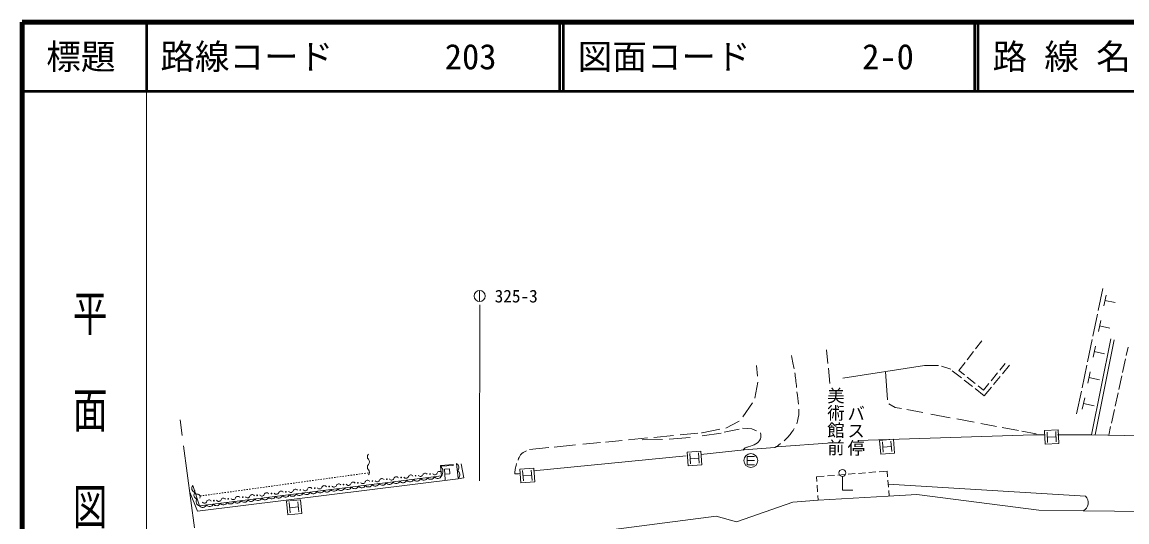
# Model space of a CAD drawing. Units: millimetres, scale not verified. Extents: x 40000 to 680000, y 20000 to 380000.
# Drawn here: x 40000 to 199817, y 307693 to 380000 of the extents above; entities that cross this region are included whole.
import ezdxf
from ezdxf.enums import TextEntityAlignment as Align

# ---------------------------------------------------------------- set-up
doc = ezdxf.new("R2010")
doc.units = ezdxf.units.MM
doc.header["$LTSCALE"] = 1000
doc.linetypes.add('CHAIN', pattern=[18.5, 12, -1.5, 3.5, -1.5])
for name, color, linetype, lineweight in [('M-BGD', 7, 'Continuous', 13), ('M-BGD-EXST', 7, 'Continuous', 13), ('M-BMK', 2, 'CHAIN', 13), ('M-BMK-SRVR', 3, 'Continuous', 13), ('M-STR-STRC', 7, 'Continuous', 13), ('M-TTL', 2, 'Continuous', 140), ('M-TTL-BAND', 7, 'Continuous', 13), ('M-TTL-LINE', 7, 'Continuous', 50)]:
    doc.layers.add(name, color=color, linetype=linetype, lineweight=lineweight)
doc.layers.add('M-TTL-TXT', color=7, linetype='Continuous')
doc.styles.add('@ＭＳ ゴシック', font='')
doc.styles.add('ＭＳ ゴシック', font='')
doc.styles.get('@ＭＳ ゴシック').set_extended_font_data('@MS Gothic')
doc.styles.get('ＭＳ ゴシック').set_extended_font_data('MS Gothic')

msp = doc.modelspace()

# ---------------------------------------------------------------- linework, layer by layer
at = {"layer": 'M-BGD'}
for p, q in [((195664, 338268), (196326, 341437)), ((196463, 338928), (196794, 340512)), ((196629, 339720), (198108, 339411)), ((194892, 334571), (195559, 337766)), ((195698, 335236), (196031, 336833)), ((195864, 336035), (197355, 335723)), ((194114, 330847), (194787, 334068)), ((197507, 334201), (194675, 320308)), ((195237, 320295), (197960, 334030)), ((156381, 332586), (156571, 330612)), ((178818, 333896), (177930, 332745)), ((194926, 331518), (195263, 333129)), ((199710, 331750), (199982, 332995)), ((177624, 332350), (176708, 331163)), ((195095, 332323), (196598, 332009)), ((199177, 329308), (199604, 331262)), ((146213, 330320), (146369, 328797)), ((156635, 329944), (156847, 327737)), ((158731, 328472), (170526, 330305)), ((164899, 329430), (165210, 325343)), ((170526, 330305), (172562, 330336)), ((172993, 330207), (174361, 329772)), ((174558, 329551), (175886, 328519)), ((176402, 330767), (175514, 329617)), ((175514, 329617), (176328, 328964)), ((180174, 328098), (181110, 329270)), ((181422, 329661), (182191, 330622)), ((181811, 329112), (182836, 330347)), ((193331, 327098), (194009, 330345)), ((194150, 327774), (194489, 329397)), ((146413, 327917), (145993, 325609)), ((176281, 328213), (177466, 327293)), ((176718, 328651), (177888, 327713)), ((179093, 326747), (179861, 327708)), ((180533, 327574), (181491, 328728)), ((194319, 328586), (195835, 328269)), ((198643, 326866), (199070, 328820)), ((177861, 326986), (179189, 325954)), ((178279, 327400), (179093, 326747)), ((179189, 325954), (180214, 327189)), ((192542, 323321), (193226, 326595)), ((198109, 324423), (198536, 326377)), ((145655, 324903), (144273, 322886)), ((165381, 324783), (166298, 324255)), ((193368, 324003), (193710, 325640)), ((193539, 324821), (195066, 324502)), ((166298, 324255), (167230, 324099)), ((167992, 323944), (170281, 323514)), ((171472, 323290), (174249, 322769)), ((197575, 321981), (198002, 323935)), ((143738, 322247), (141780, 321273)), ((144230, 321260), (145563, 321135)), ((175207, 322589), (177745, 322112)), ((178678, 321937), (180967, 321507)), ((181765, 321357), (184135, 320912)), ((197197, 320248), (197468, 321493)), ((127705, 319564), (130479, 319834)), ((129686, 319583), (132659, 319635)), ((131402, 319923), (134240, 320198)), ((133581, 319676), (136627, 319904)), ((135173, 320289), (137732, 320537)), ((138301, 320592), (138388, 320601)), ((138368, 320153), (141113, 320515)), ((138388, 320601), (140950, 321098)), ((141579, 320657), (143720, 321092)), ((145563, 321135), (146226, 320880)), ((160893, 319462), (186293, 320308)), ((184607, 320824), (186714, 320428)), ((186293, 320308), (187912, 320280)), ((189764, 320308), (194675, 320308)), ((194675, 320308), (201787, 320139)), ((113399, 318177), (116218, 318450)), ((116979, 318524), (120056, 318822)), ((121128, 318926), (123665, 319172)), ((124376, 319242), (126783, 319475)), ((138202, 317430), (144468, 318107)), ((144468, 318107), (148905, 318451)), ((149124, 318530), (157168, 319123)), ((113988, 315059), (136086, 317260)), ((102337, 315976), (100512, 315855)), ((102337, 315855), (100512, 315734)), ((100512, 315855), (100512, 315734)), ((102337, 315855), (102337, 315976)), ((103103, 314042), (102820, 316120)), ((103885, 314049), (103527, 316115)), ((162509, 314837), (163506, 314919)), ((164004, 314960), (165115, 315052)), ((165115, 315052), (165185, 314235)), ((103081, 313938), (65363, 309233)), ((79005, 313266), (78807, 313238)), ((79401, 313320), (79203, 313293)), ((79798, 313375), (79599, 313347)), ((80194, 313429), (79996, 313402)), ((80590, 313484), (80392, 313456)), ((80986, 313538), (80788, 313511)), ((81383, 313593), (81184, 313565)), ((81779, 313647), (81581, 313620)), ((82175, 313702), (81977, 313674)), ((82571, 313756), (82373, 313729)), ((82968, 313811), (82770, 313783)), ((83364, 313865), (83166, 313838)), ((83760, 313920), (83562, 313892)), ((84157, 313974), (83958, 313947)), ((84553, 314029), (84355, 314001)), ((84949, 314083), (84751, 314056)), ((85345, 314137), (85147, 314110)), ((85742, 314192), (85543, 314165)), ((86138, 314246), (85940, 314219)), ((86534, 314301), (86336, 314274)), ((86930, 314355), (86732, 314328)), ((87327, 314410), (87129, 314383)), ((87723, 314464), (87525, 314437)), ((88119, 314519), (87921, 314492)), ((88516, 314573), (88317, 314546)), ((88912, 314628), (88714, 314601)), ((89308, 314682), (89110, 314655)), ((89704, 314737), (89506, 314710)), ((90100, 314791), (89902, 314764)), ((101132, 314588), (101187, 313776)), ((103081, 313938), (103885, 314049)), ((154920, 314212), (156031, 314304)), ((154964, 313517), (154920, 314212)), ((156529, 314345), (157526, 314427)), ((158024, 314468), (159021, 314550)), ((158665, 312272), (158665, 314272)), ((159519, 314591), (160516, 314673)), ((161014, 314714), (162011, 314796)), ((165227, 313737), (165312, 312741)), ((65363, 309233), (64250, 312004)), ((67513, 311686), (67315, 311658)), ((67909, 311740), (67711, 311713)), ((68306, 311795), (68108, 311767)), ((68702, 311849), (68504, 311822)), ((69098, 311904), (68900, 311876)), ((69494, 311958), (69296, 311931)), ((69891, 312013), (69693, 311985)), ((70287, 312067), (70089, 312040)), ((70683, 312122), (70485, 312094)), ((71080, 312176), (70881, 312149)), ((71476, 312230), (71278, 312203)), ((71872, 312285), (71674, 312258)), ((72268, 312339), (72070, 312312)), ((72665, 312394), (72467, 312367)), ((73061, 312448), (72863, 312421)), ((73457, 312503), (73259, 312476)), ((73853, 312557), (73655, 312530)), ((74250, 312612), (74052, 312585)), ((74646, 312666), (74448, 312639)), ((75042, 312721), (74844, 312694)), ((75439, 312775), (75240, 312748)), ((75835, 312830), (75637, 312803)), ((76231, 312884), (76033, 312857)), ((76627, 312939), (76429, 312912)), ((77024, 312993), (76825, 312966)), ((77420, 313048), (77222, 313021)), ((77816, 313102), (77618, 313075)), ((78212, 313157), (78014, 313129)), ((78609, 313211), (78411, 313184)), ((155060, 312020), (154996, 313018)), ((160165, 312272), (158665, 312272)), ((165276, 313169), (193828, 311418)), ((165296, 311418), (169444, 311672)), ((165355, 312243), (165425, 311426)), ((169444, 311672), (187055, 309386)), ((65928, 311468), (65731, 311441)), ((66324, 311522), (66126, 311495)), ((66721, 311577), (66522, 311549)), ((67117, 311631), (66919, 311604)), ((143367, 307693), (151495, 310572)), ((151495, 310572), (155136, 310826)), ((155136, 310826), (155091, 311521)), ((155136, 310826), (165296, 311418)), ((140404, 308540), (113310, 304984)), ((143367, 307693), (140404, 308540)), ((187055, 309386), (193490, 309302)), ((193490, 309302), (202549, 309217))]:
    msp.add_line(p, q, dxfattribs=at)
msp.add_lwpolyline([(64698, 312937), (65661, 310031), (100647, 314336), (100512, 315734)], dxfattribs=at)
msp.add_lwpolyline([(101132, 314588), (101885, 314637), (101837, 315390), (101084, 315341)], close=True, dxfattribs=at)
for centre, radius in [((158665, 314772), 500), ((88584, 313342), 50), ((90668, 313600), 50), ((92752, 313857), 50), ((94836, 314115), 50), ((96921, 314373), 50), ((99005, 314630), 50), ((76079, 311796), 50), ((78163, 312053), 50), ((80247, 312311), 50), ((82332, 312569), 50), ((84416, 312826), 50), ((86500, 313084), 50), ((67743, 310765), 50), ((69827, 311023), 50), ((71911, 311280), 50), ((73995, 311538), 50)]:
    msp.add_circle(centre, radius, dxfattribs=at)
for centre, radius, start, end in [((90491, 317121), 544, 136.45762, 223.66326), ((89705, 316370), 544, 316.45762, 43.66326), ((90493, 315611), 544, 136.45762, 223.66326), ((89706, 314860), 544, 316.45762, 43.66326), ((100389, 314636), 364, 33.8329, 160.2629), ((99911, 314971), 972, 319.2202, 51.75781), ((102585, 315559), 609, 308.22369, 67.28966), ((102727, 314520), 609, 308.22369, 67.28966), ((87885, 313090), 364, 33.8329, 160.2629), ((89283, 313594), 364, 213.8329, 340.2629), ((89969, 313348), 364, 33.8329, 160.2629), ((91368, 313851), 364, 213.8329, 340.2629), ((92117, 313561), 573, 215.44519, 338.58396), ((92053, 313605), 364, 33.8329, 160.2629), ((93117, 313684), 573, 215.44519, 338.58396), ((93452, 314109), 364, 213.8329, 340.2629), ((94116, 313807), 573, 215.44519, 338.58396), ((94137, 313863), 364, 33.8329, 160.2629), ((95116, 313930), 573, 215.44519, 338.58396), ((95536, 314367), 364, 213.8329, 340.2629), ((96115, 314053), 573, 215.44519, 338.58396), ((96221, 314121), 364, 33.8329, 160.2629), ((97115, 314176), 573, 215.44519, 338.58396), ((97620, 314624), 364, 213.8329, 340.2629), ((98115, 314299), 573, 215.44519, 338.58396), ((98305, 314378), 364, 33.8329, 160.2629), ((99114, 314422), 573, 215.44519, 338.58396), ((99704, 314882), 364, 213.8329, 340.2629), ((100114, 314545), 573, 215.44519, 338.58396), ((65128, 312542), 584, 137.43845, 259.24752), ((65449, 311574), 584, 137.43845, 259.24752), ((65316, 312065), 364, 148.49634, 274.92635), ((65379, 311340), 364, 328.49634, 94.92635), ((73296, 311286), 364, 33.8329, 160.2629), ((74694, 311790), 364, 213.8329, 340.2629), ((75380, 311544), 364, 33.8329, 160.2629), ((76779, 312048), 364, 213.8329, 340.2629), ((77464, 311802), 364, 33.8329, 160.2629), ((78863, 312305), 364, 213.8329, 340.2629), ((79122, 311962), 573, 215.44519, 338.58396), ((79548, 312059), 364, 33.8329, 160.2629), ((80122, 312085), 573, 215.44519, 338.58396), ((80947, 312563), 364, 213.8329, 340.2629), ((81122, 312208), 573, 215.44519, 338.58396), ((81632, 312317), 364, 33.8329, 160.2629), ((82121, 312331), 573, 215.44519, 338.58396), ((83121, 312454), 573, 215.44519, 338.58396), ((83031, 312821), 364, 213.8329, 340.2629), ((83716, 312575), 364, 33.8329, 160.2629), ((84120, 312577), 573, 215.44519, 338.58396), ((85120, 312700), 573, 215.44519, 338.58396), ((85115, 313078), 364, 213.8329, 340.2629), ((85800, 312832), 364, 33.8329, 160.2629), ((86120, 312823), 573, 215.44519, 338.58396), ((87119, 312946), 573, 215.44519, 338.58396), ((87199, 313336), 364, 213.8329, 340.2629), ((88119, 313069), 573, 215.44519, 338.58396), ((89118, 313192), 573, 215.44519, 338.58396), ((90118, 313315), 573, 215.44519, 338.58396), ((91117, 313438), 573, 215.44519, 338.58396), ((65770, 310605), 584, 137.43845, 259.24752), ((66128, 310363), 573, 215.44519, 338.58396), ((66358, 310759), 364, 213.8329, 340.2629), ((67127, 310486), 573, 215.44519, 338.58396), ((67043, 310513), 364, 33.8329, 160.2629), ((68127, 310609), 573, 215.44519, 338.58396), ((68442, 311017), 364, 213.8329, 340.2629), ((69127, 310732), 573, 215.44519, 338.58396), ((69127, 310771), 364, 33.8329, 160.2629), ((70126, 310855), 573, 215.44519, 338.58396), ((70526, 311275), 364, 213.8329, 340.2629), ((71126, 310978), 573, 215.44519, 338.58396), ((71212, 311029), 364, 33.8329, 160.2629), ((72125, 311101), 573, 215.44519, 338.58396), ((72610, 311532), 364, 213.8329, 340.2629), ((73125, 311224), 573, 215.44519, 338.58396), ((74125, 311347), 573, 215.44519, 338.58396), ((75124, 311470), 573, 215.44519, 338.58396), ((76124, 311593), 573, 215.44519, 338.58396), ((77123, 311716), 573, 215.44519, 338.58396), ((78123, 311839), 573, 215.44519, 338.58396), ((192952, 310473), 1289, 294.64414, 47.17531)]:
    msp.add_arc(centre, radius, start, end, dxfattribs=at)
for points in [[(151290, 331784), (151448, 330988), (151570, 330380), (151668, 329847)], [(151771, 329267), (151884, 328595), (151962, 327980), (152038, 327135)], [(152094, 326493), (152159, 325833), (152252, 325272), (152310, 324726)], [(111259, 314650), (111662, 314661), (111662, 314661), (112064, 314672)]]:
    msp.add_open_spline(points, degree=3, dxfattribs=at)
for points, knots in [([(152363, 324001), (152379, 323468), (152337, 322914), (152180, 322262), (152147, 322123), (152109, 321999), (152067, 321885)], [0, 0, 0, 0, 1, 1, 1, 2, 2, 2, 2]), ([(146804, 320597), (146877, 320243), (146917, 320025), (146794, 319695), (146665, 319349), (146456, 319214), (146162, 318991), (145793, 318710), (145487, 318731), (145053, 318566), (144883, 318501), (144774, 318494), (144618, 318400), (144460, 318305), (144403, 318240), (144264, 318085)], [0, 0, 0, 0, 1, 1, 1, 2, 2, 2, 3, 3, 3, 4, 4, 4, 5, 5, 5, 5]), ([(151707, 321201), (151629, 321085), (151543, 320964), (151446, 320828), (151084, 320324), (150873, 320041), (150432, 319604), (150370, 319543), (150312, 319489), (150257, 319440)], [0, 0, 0, 0, 1, 1, 1, 2, 2, 2, 3, 3, 3, 3]), ([(149727, 319023), (149706, 319007), (149685, 318992), (149663, 318975), (149375, 318759), (149271, 318691), (148905, 318451)], [0, 0, 0, 0, 1, 1, 1, 2, 2, 2, 2]), ([(112946, 317966), (112562, 317780), (112360, 317697), (112117, 317386), (111913, 317125), (111854, 316962), (111754, 316619)], [0, 0, 0, 0, 1, 1, 1, 2, 2, 2, 2]), ([(111515, 316125), (111413, 315735), (111378, 315620), (111328, 315290), (111290, 315041), (111281, 314952), (111259, 314650)], [0, 0, 0, 0, 1, 1, 1, 2, 2, 2, 2])]:
    msp.add_open_spline(points, degree=3, knots=knots, dxfattribs=at)
at = {"layer": 'M-BGD-EXST'}
for p, q in [((144863, 317167), (145963, 317167)), ((144863, 315967), (144863, 317167)), ((144863, 316567), (145963, 316567)), ((144863, 315967), (145963, 315967))]:
    msp.add_line(p, q, dxfattribs=at)
msp.add_circle((145413, 316567), 1000, dxfattribs=at)
at = {"layer": 'M-BMK'}
msp.add_line((67333, 288480), (62881, 322455), dxfattribs=at)
at = {"layer": 'M-BMK-SRVR'}
for p, q in [((106187, 341166), (106187, 339566)), ((106203, 339074), (106158, 313650))]:
    msp.add_line(p, q, dxfattribs=at)
msp.add_circle((106187, 340366), 800, dxfattribs=at)
at = {"layer": 'M-STR-STRC'}
for p, q in [((164046, 319485), (166040, 319640)), ((166040, 319640), (166195, 317646)), ((187883, 320931), (189881, 321020)), ((187972, 318933), (187883, 320931)), ((188268, 320698), (188335, 319199)), ((188302, 319948), (189551, 320004)), ((189517, 320753), (189584, 319255)), ((189881, 321020), (189970, 319022)), ((164201, 317491), (164046, 319485)), ((164440, 319265), (164555, 317769)), ((164497, 318517), (165744, 318614)), ((165686, 319361), (165802, 317866)), ((189970, 319022), (187972, 318933)), ((136204, 317795), (138199, 317942)), ((136351, 315800), (136204, 317795)), ((136596, 317573), (136706, 316077)), ((136651, 316825), (137898, 316917)), ((137843, 317665), (137953, 316169)), ((138199, 317942), (138345, 315947)), ((166195, 317646), (164201, 317491)), ((112016, 315328), (114010, 315475)), ((112163, 313334), (112016, 315328)), ((112408, 315107), (112518, 313611)), ((113655, 315198), (113765, 313702)), ((114010, 315475), (114157, 313481)), ((138345, 315947), (136351, 315800)), ((114157, 313481), (112163, 313334)), ((112463, 314359), (113710, 314450)), ((78258, 310710), (80249, 310905)), ((78454, 308719), (78258, 310710)), ((78656, 310498), (78802, 309005)), ((79900, 310620), (80046, 309127)), ((80249, 310905), (80444, 308915)), ((80444, 308915), (78454, 308719)), ((78729, 309751), (79973, 309873))]:
    msp.add_line(p, q, dxfattribs=at)
at = {"layer": 'M-TTL'}
for p, q in [((40000, 380000), (40000, 20000)), ((680000, 380000), (40000, 380000))]:
    msp.add_line(p, q, dxfattribs=at)
at = {"layer": 'M-TTL-BAND'}
msp.add_line((58000, 370000), (58000, 20000), dxfattribs=at)
at = {"layer": 'M-TTL-LINE'}
for p, q in [((58000, 380000), (58000, 370000)), ((117750, 380000), (117750, 370000)), ((118250, 380000), (118250, 370000)), ((177750, 380000), (177750, 370000)), ((178250, 380000), (178250, 370000)), ((40000, 370000), (680000, 370000))]:
    msp.add_line(p, q, dxfattribs=at)

# ---------------------------------------------------------------- texts
at = {"layer": 'M-BGD', "style": '@ＭＳ ゴシック'}
for s, p in [('美術館前', (157690, 322219)), ('バス停', (160625, 320904))]:
    msp.add_text(s, height=1833, rotation=270, dxfattribs=at).set_placement(p, align=Align.MIDDLE_CENTER)
at = {"layer": 'M-BMK-SRVR', "style": 'ＭＳ ゴシック'}
msp.add_text('325-3', height=1833, dxfattribs=at).set_placement((111476, 340357), align=Align.MIDDLE_CENTER)
at = {"layer": 'M-TTL-BAND', "style": '@ＭＳ ゴシック', "width": 1.4}
msp.add_text('平  面  図', height=3666, rotation=270, dxfattribs=at).set_placement((49777, 306475), align=Align.MIDDLE_RIGHT)
at = {"layer": 'M-TTL-TXT', "style": 'ＭＳ ゴシック'}
msp.add_text('標題', height=3666, dxfattribs=at).set_placement((48500, 375000), align=Align.MIDDLE_CENTER)
for s, p in [('路線コード', (60000, 375000)), ('路 線 名', (180380, 375000)), ('203', (101142, 375000)), ('図面コード', (120380, 375000)), ('2-0', (161521, 375000))]:
    msp.add_text(s, height=3666, dxfattribs=at).set_placement(p, align=Align.MIDDLE_LEFT)

doc.saveas('drawing.dxf')
